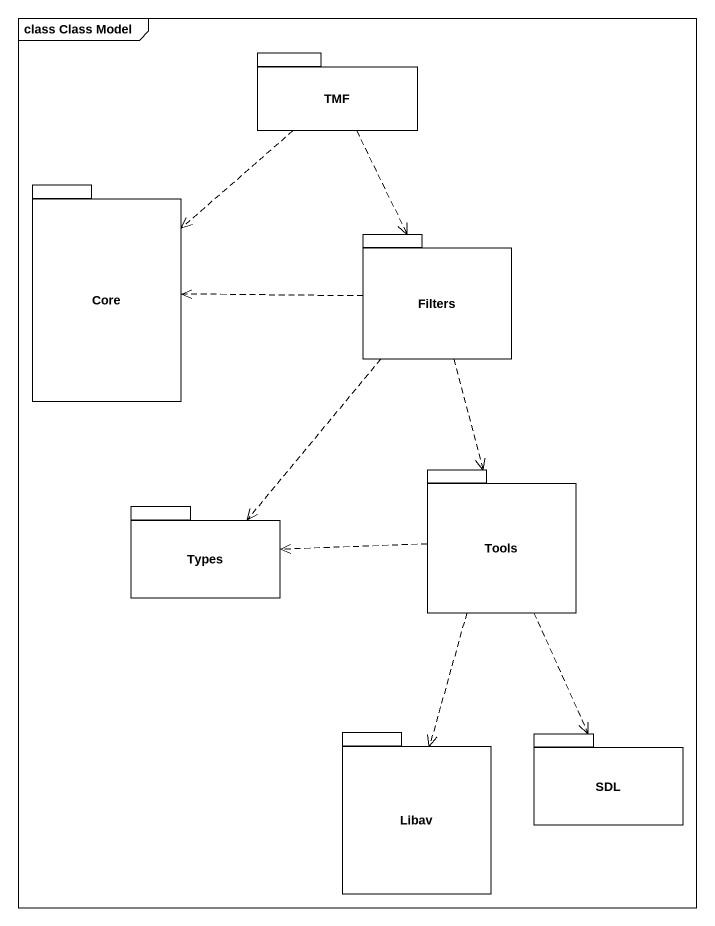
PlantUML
@startuml
mainframe class Class Model
package TMF {
}
package Core {
}
package Filters {
}
package Tools {
}
package Types {
}
package Libav {
}
package SDL {
}
TMF ..> Core
TMF ..> Filters
Filters .left.> Core
Filters ..> Tools
Filters ..> Types
Tools .left.> Types
Tools ..> Libav
Tools ..> SDL
@enduml
